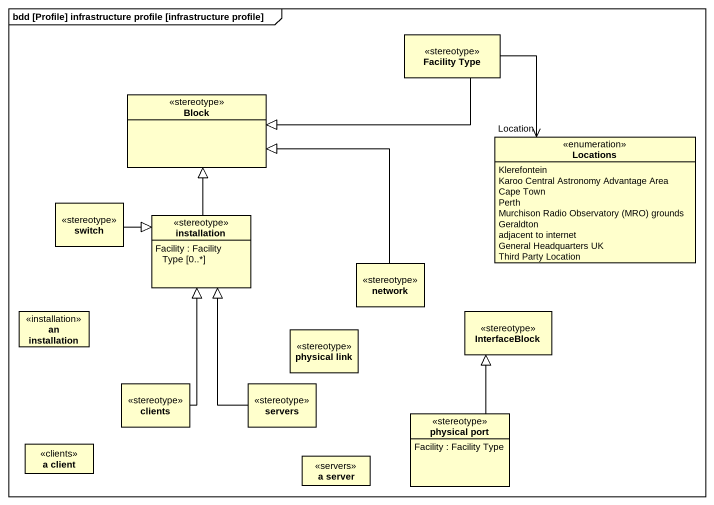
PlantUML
@startuml
mainframe bdd [Profile] infrastructure profile [infrastructure profile]
hide circle
hide empty members
class "Facility Type" as Facility_Type <<stereotype>>
class Block <<stereotype>>
enum Locations {
  Klerefontein
  Karoo Central Astronomy Advantage Area
  Cape Town
  Perth
  {field} Murchison Radio Observatory (MRO) grounds
  Geraldton
  adjacent to internet
  General Headquarters UK
  Third Party Location
}
class switch <<stereotype>>
class installation <<stereotype>> {
  Facility : Facility Type [0..*]
}
class "network" as network_ <<stereotype>>
class "an installation" as an_installation <<installation>>
class "physical link" as physical_link <<stereotype>>
class InterfaceBlock <<stereotype>>
class clients <<stereotype>>
class servers <<stereotype>>
class "a client" as a_client <<clients>>
class "physical port" as physical_port <<stereotype>> {
  Facility : Facility Type
}
class "a server" as a_server <<servers>>
Facility_Type -left-|> Block
Locations "Location" <-up- Facility_Type
switch -right-|> installation
installation -up-|> Block
network_ -up-|> Block
clients -up-|> installation
servers -up-|> installation
physical_port -up-|> InterfaceBlock
@enduml
